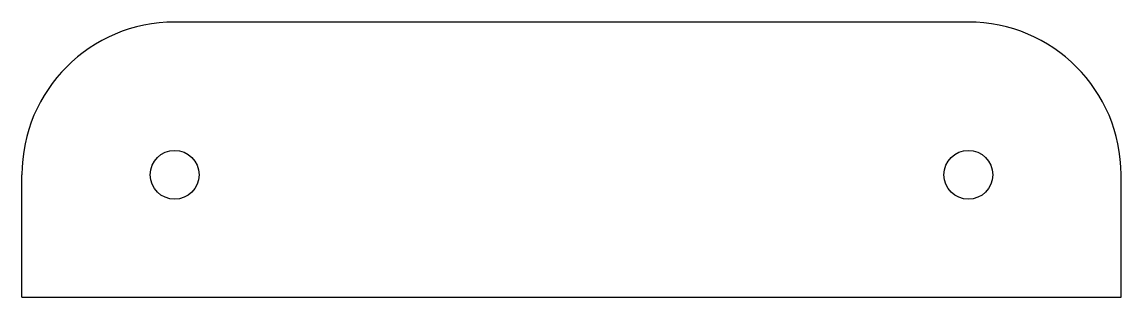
# Model space of a CAD drawing. Header units: millimetres. Extents: x -18 to 18, y -110 to 202.
# Drawn here: x -18 to 18, y 193 to 202 of the extents above.
import ezdxf

# ---------------------------------------------------------------- set-up
doc = ezdxf.new("R2010")
doc.units = ezdxf.units.MM
doc.layers.get('0').update_dxf_attribs({"linetype": 'CONTINUOUS'})

msp = doc.modelspace()

# ---------------------------------------------------------------- linework, layer by layer
for p, q in [((13, 202), (-13, 202)), ((-18, 193), (-18, 197)), ((18, 193), (18, 197)), ((-18, 193), (-9, 193)), ((-9, 193), (9, 193)), ((9, 193), (18, 193))]:
    msp.add_line(p, q)
for centre in [(-13, 197), (13, 197)]:
    msp.add_circle(centre, 0.8)
for centre, start, end in [((-13, 197), 90, 180), ((13, 197), 0, 90)]:
    msp.add_arc(centre, 5, start, end)

doc.saveas('drawing.dxf')
